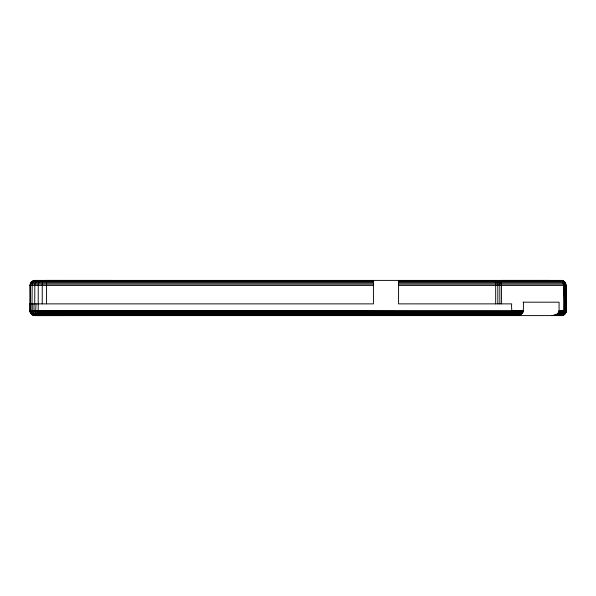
<?xml version="1.0" encoding="UTF-8"?>
<svg xmlns="http://www.w3.org/2000/svg" width="596" height="596" viewBox="0 0 596 596"><rect width="100%" height="100%" fill="white"/><g stroke="black" fill="none" stroke-linecap="round" stroke-linejoin="round"><path stroke-width="0.89" d="M566.029 311.872L563.682 314.926L561.171 315.597L564.099 314.643L565.626 312.863L566.2 285.424L564.725 281.871L561.171 280.403L34.829 280.403L31.275 281.871L29.8 285.424L29.971 311.872L32.318 314.926L34.829 315.597L561.171 315.597C563.861 315.656 566.245 313.265 566.2 310.576L566.2 285.424L398.575 285.424M566.14 310.576L565.902 307.223L566.036 311.753L563.831 314.643L560.948 315.597L563.213 314.643L564.837 311.872L565.075 285.424L563.801 281.871L560.724 280.403M551.963 315.597L556.061 314.681L558.31 312.84L565.172 313.086L566.036 311.753L565.746 284.128L563.488 281.074L561.059 280.403M565.909 295.571L566.2 285.424M398.575 280.403L398.575 303.871L511.726 303.871C510.891 307.193 513.365 313.354 509.64 315.597M30.083 303.871L29.971 311.872L511.673 311.671L523.34 311.462L523.452 302.187M560.188 280.403L562.706 281.871L563.742 285.424L563.622 311.872L562.706 314.129L560.627 315.597L563.064 315.217L564.971 313.846L565.172 313.086M523.02 302.187L559.078 302.187L559.078 310.576L558.31 312.84L565.649 311.872M565.947 311.961L564.524 314.323L562.006 315.53L564.524 314.323L566.2 310.576L559.078 310.576M511.726 310.576L523.34 311.462C521.522 316.819 514.557 315.031 510.34 315.306L37.317 315.597L36.371 314.926L35.641 311.872L36.013 303.871M32.318 314.926L519.183 315.18L33.525 315.433L34.941 315.597L31.61 314.129L30.374 311.872L30.925 310.576L30.925 303.871M565.373 313.25L563.302 315.105L565.775 311.961L565.358 312.513M30.925 310.576C31.774 312.803 32.869 315.805 35.812 315.597L34.121 314.129L33.354 311.872L33.987 310.576L33.987 303.871M31.536 311.872L32.258 310.576L32.258 303.871M36.743 315.433L35.447 315.433M43.523 280.403L42.875 281.074L42.271 284.128L42.227 303.871M562.006 315.53L564.27 314.36M40.692 280.403L38.919 281.871L38.263 284.128L38.181 315.597M563.831 314.643L554.25 315.336L560.188 315.597L562.326 315.217L556.061 314.681L564.658 313.846M38.263 280.403L36.49 281.074L34.829 284.128L34.71 303.871M36.401 280.403L33.324 281.871L32.191 284.128L32.042 303.871M563.742 310.576L559.011 311.239L563.622 311.872L558.81 311.931M35.231 280.403L32.802 281.074L30.538 284.128L30.374 303.871M561.127 315.597L561.953 315.507M510.705 314.889L520.405 314.703L511.04 314.286L31.275 314.129M38.181 314.129L522.364 313.25L511.532 312.684L38.181 311.872L36.013 310.576M111.728 280.418L46.562 280.403L46.562 303.871M502.197 280.418L549.438 280.403M33.525 280.567L373.431 280.567M398.575 280.567L562.475 280.567M32.318 281.074L373.431 281.074M398.575 281.074L563.682 281.074M31.275 281.871L373.431 281.871M398.575 281.871L564.725 281.871M30.47 282.914L373.431 282.914M398.575 282.914L565.529 282.914M29.971 284.128L373.431 284.128M398.575 284.128L566.029 284.128M29.8 285.424L373.431 285.424M29.8 303.871L373.431 303.871L373.431 280.403M29.8 310.576L523.452 310.576M30.47 313.086L522.983 312.371L511.673 311.671L38.181 310.576M38.181 313.086L511.323 313.541L521.485 314.047L38.181 314.926L517.753 315.5L509.982 315.53M554.25 315.336L561.521 315.507M33.756 315.433L35.276 315.597L34.419 315.433M498.047 280.403L499.828 281.074L501.482 284.128L501.608 303.871M497.355 280.403L498.614 281.074L499.783 284.128L499.873 303.871M562.028 280.567L563.198 281.074M496.543 280.403L497.198 281.074L497.802 284.128L497.846 303.871M33.987 310.576L35.641 311.872M563.213 314.643L562.706 314.129L557.469 313.757L563.272 313.086L563.95 313.846M32.258 310.576L33.354 311.872M564.203 281.871L564.978 282.914M30.083 310.576L30.374 311.872M563.742 285.424L564.986 310.576M565.887 308.892L565.962 310.576M565.075 285.424L565.813 310.576M565.917 285.424L566.185 302.187M495.678 280.403L495.678 303.871M563.339 315.075L561.477 315.075L563.339 315.075"/></g></svg>
